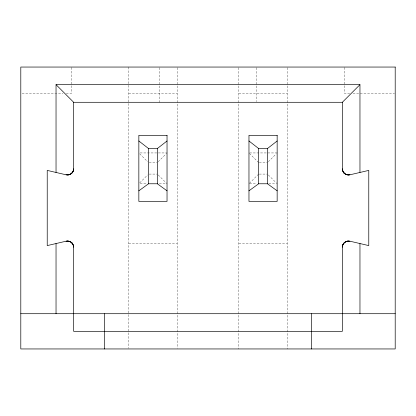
<?xml version="1.0" encoding="UTF-8"?>
<svg xmlns="http://www.w3.org/2000/svg" width="416" height="416" viewBox="0 0 416 416"><rect width="100%" height="100%" fill="white"/><g stroke="black" fill="none" stroke-linecap="round" stroke-linejoin="round"><path stroke-width="0.31" stroke-dasharray="2.08 1.56" d="M158.226 161.751L166.598 153.379M139.729 182.894L147.654 174.964M268.346 161.751L276.271 153.821M249.402 183.331L258.653 174.086M22.1 93.475L63.014 93.475M66.258 93.475L71.453 93.475L71.453 67.049M128.716 93.475L177.169 93.475M238.831 93.475L287.284 93.475M349.742 93.475L344.547 93.475L344.547 67.049M352.986 93.475L394.55 93.475M140.13 152.942L167.034 152.942M249.605 152.942L277.155 152.942M149.167 162.63L157.347 162.63M259.282 162.63L267.462 162.63M149.167 174.086L157.347 174.086M259.282 174.086L267.462 174.086M140.13 183.773L147.176 183.773M159.349 183.773L167.034 183.773M249.605 183.773L256.651 183.773M268.824 183.773L277.155 183.773M128.716 243.235L177.169 243.235M238.831 243.235L287.284 243.235M249.402 153.379L258.653 162.63M268.346 174.964L276.271 182.894M139.729 153.821L147.654 161.751M158.226 174.964L166.598 183.331M287.284 67.694L287.284 348.951M256.454 67.688L256.454 101.644M238.831 67.694L238.831 348.951M177.169 67.694L177.169 348.301M159.546 67.688L159.546 102.289M128.716 67.049L128.716 348.301"/><path stroke-width="0.62" d="M359.965 172.458L359.965 84.666L342.342 102.289L342.342 168.797C342.217 172.624 346.216 175.791 349.913 174.803L368.774 170.399L368.774 245.601L349.913 241.197C346.206 240.209 342.233 243.381 342.342 247.203L342.342 331.334L73.658 331.334L73.658 247.203C73.783 243.376 69.784 240.209 66.087 241.197L47.226 245.601L47.226 170.399L66.087 174.803C69.794 175.791 73.767 172.619 73.658 168.797L73.658 102.289L56.035 84.666L56.035 172.458M73.658 168.797C73.674 172.037 70.897 174.892 67.662 174.964M342.342 247.203C342.326 243.963 345.103 241.108 348.338 241.036M73.58 169.785L72.857 171.834M342.42 246.215L343.143 244.166M72.888 171.777C71.588 174.143 68.713 175.386 66.087 174.803M343.112 244.223C344.412 241.857 347.287 240.614 349.913 241.197M138.845 140.988L148.538 148.538L157.347 148.538L167.034 140.988M248.966 140.988L258.653 148.538L267.462 148.538L277.155 140.988M138.845 190.819L148.538 183.773L157.347 183.773L167.034 190.819M248.966 190.819L258.653 183.773L267.462 183.773L277.155 190.819M348.338 174.964L349.913 174.803M66.087 241.197L67.662 241.036M56.035 84.666L359.965 84.666M73.658 102.289L342.342 102.289M20.8 313.711L395.2 313.711M348.93 174.954L346.674 174.684M67.07 241.046L69.326 241.316M343.866 172.864L345.462 174.158L347.818 174.881M68.182 241.119L70.538 241.842L72.134 243.136M346.778 174.715C344.219 173.945 342.326 171.486 342.342 168.797M69.222 241.285C71.781 242.055 73.674 244.514 73.658 247.203M344.089 173.098L342.545 170.368M71.911 242.902L73.455 245.632M342.42 169.801L342.612 170.607M73.388 245.393L73.58 246.199M359.965 243.542L359.965 313.711M311.511 313.711L311.511 348.951M267.462 148.538L267.462 183.773M258.653 148.538L258.653 183.773M157.347 148.538L157.347 183.773M148.538 148.538L148.538 183.773M104.489 313.711L104.489 348.951M56.035 243.542L56.035 313.711M395.2 67.049L20.8 67.049L20.8 348.951L395.2 348.951L395.2 67.049M167.034 135.325L138.845 135.325L138.845 201.391L167.034 201.391L167.034 135.325M277.155 135.325L248.966 135.325L248.966 201.391L277.155 201.391L277.155 135.325"/></g></svg>
